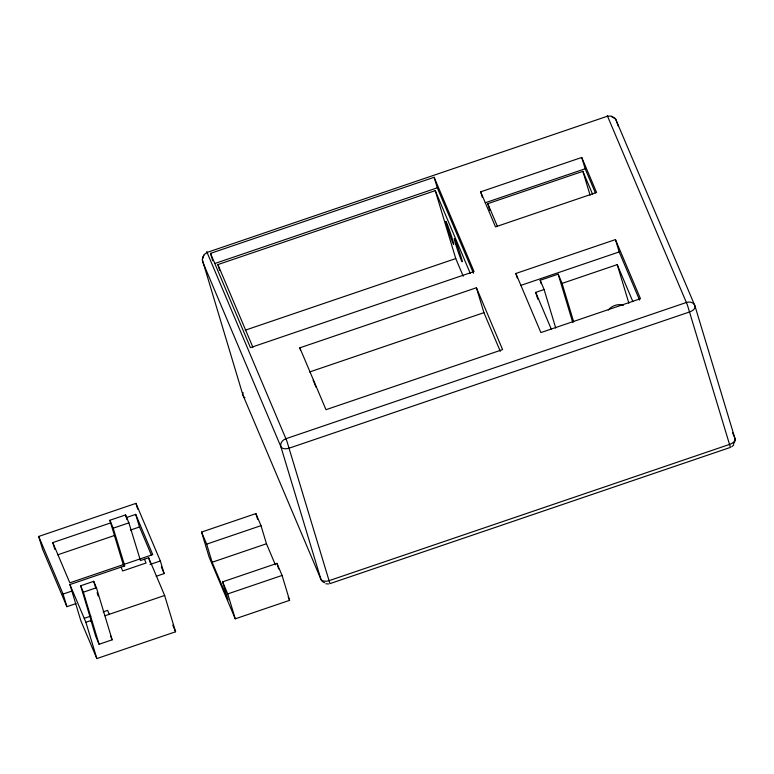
<?xml version="1.0" encoding="UTF-8"?>
<svg xmlns="http://www.w3.org/2000/svg" width="774" height="774" viewBox="0 0 774 774"><rect width="100%" height="100%" fill="white"/><g stroke="black" fill="none" stroke-linecap="round" stroke-linejoin="round"><path stroke-width="1.16" d="M207.006 252.788L206.842 251.966M206.861 251.985L286.815 440.909L329.966 583.635L730.433 447.391L687.351 304.83L607.329 115.732L607.484 116.545M203.194 256.697L202.488 259.106A5.969 5.428 -16.7 0 0 202.449 260.228L242.939 395.117L320.862 579.146A7.189 5.902 -22.9 0 0 324.703 582.687M203.262 256.533L203.959 255.43M733.771 445.002L731.701 446.821M210.518 253.379L434.127 177.294L474.036 271.558L250.428 347.632L210.518 253.379L212.744 260.741M214.833 263.508L437.3 187.821L473.456 273.212M219.632 270.349L217.9 264.592L435.249 190.636L470.302 273.416M480.673 191.836L581.738 157.451L596.57 192.484L495.505 226.869L480.673 191.836L482.376 197.496M485.23 202.778L585.163 168.78L595.361 192.861M489.855 210.509L487.794 203.668L582.89 171.325L592.603 194.255M245.271 330.179L455.76 258.574L463.239 276.231M515.852 273.474L615.446 239.592L640.475 298.696L540.881 332.578L515.852 273.474L517.206 277.963M299.819 347.836L476.416 287.754L502.597 349.606L325.999 409.688L299.819 347.836L300.496 350.1M520.728 285.432L619.181 251.937L639.566 300.099M541.229 283.71L540.184 280.275L558.16 274.16L562.069 283.4L573.718 321.965M537.775 299.17L535.714 292.369L544.103 289.515L555.742 328.079M562.069 283.4L617.226 264.631L632.909 301.676M309.61 371.975L483.934 312.667L500.304 351.319M76.055 603.556L66.903 606.671L42.502 549.056L38.7 536.45L135.953 503.361L160.344 560.976L164.146 573.582L156.145 576.311M109.85 520.273L125.533 514.942L128.89 522.856L140.452 560.54L148.656 557.754L164.63 595.477L175.592 631.778L96.847 658.568L80.873 620.845L69.912 584.544L124.769 565.881L113.207 528.187L109.85 520.273L123.83 566.558M54.857 549.463L52.787 542.593L110.711 522.885M126.607 517.477L135.692 514.381L152.73 554.619L124.121 564.362M113.207 528.187L128.89 522.856M57.721 554.813L114.513 535.492M130.419 530.084L139.504 526.988L151.472 555.268M201.559 532.077L206.668 544.141L212.134 562.253L228.098 599.966L222.631 581.855L276.966 563.366L282.075 575.43L289.602 600.343L235.257 618.823L209.077 556.98L201.559 532.077L255.894 513.588L261.002 525.652L266.469 543.764L275.399 564.846M123.201 564.672L69.824 582.832L52.787 542.593M90.964 620.535L91.564 621.957L80.641 585.783L93.722 581.332L96.431 587.747L112.153 639.817L99.082 644.258L95.763 636.441L90.964 620.535L85.885 622.267L69.912 584.544M206.668 544.141L261.002 525.652M38.7 536.45L63.091 594.064L72.243 590.949M150.05 564.478L160.344 560.976M80.641 585.783L83.36 592.197L96.431 587.747M212.134 562.253L266.469 543.764M84.221 618.339L90.906 616.065M103.155 611.895L107.605 610.376L109.269 614.304M105.09 615.736L164.63 595.477M222.631 581.855L227.74 593.919L282.075 575.43M328.602 583.954L325.835 583.789M611.837 116.864L612.94 117.29M613.405 117.542L615.059 118.751A5.969 5.437 -11.6 0 1 615.833 119.583L694.926 305.817L734.913 438.278A7.189 5.902 -22.9 0 1 733.268 444.063M732.572 432.734L734.913 438.278A7.189 4.083 -16.8 0 1 729.718 444.363L329.25 580.606A7.189 4.083 -16.8 0 1 320.862 579.146L280.865 446.685L202.836 262.27M540.184 280.275L544.103 289.515M535.714 292.369L551.398 329.405M487.794 203.668L497.508 226.608M217.9 264.592L252.943 347.371M288.199 597.025L289.602 600.343M161.34 566.936L164.146 573.582M172.776 625.121L175.592 631.778M144.448 559.186L146.063 563.008L122.679 570.97L121.063 567.139M110.498 635.899L112.153 639.817M618.397 126.394L615.804 119.351A5.969 5.95 -55.5 0 0 615.04 118.403L611.479 116.129L607.687 116.129L207.074 252.421L203.92 254.791L202.469 258.758A5.969 5.95 -61.6 0 0 202.42 259.987L202.836 262.222M615.446 239.592L619.181 251.937M617.226 264.631L628.875 303.205M581.738 157.451L585.163 168.78M582.89 171.325L590.107 195.242M558.16 274.16L572.692 322.284M476.416 287.754L483.934 312.667M434.127 177.294L437.3 187.821M435.249 190.636L455.76 258.574M276.966 563.366L278.679 569.025M255.894 513.588L257.607 519.248M227.74 593.919L235.257 618.823M135.953 503.361L137.685 509.099M135.692 514.381L139.504 526.988M148.656 557.754L150.03 562.292M125.533 514.942L126.936 519.567M93.722 581.332L95.763 588.114M97.127 592.642L98.153 596.028M83.36 592.197L99.082 644.258M85.885 622.267L96.847 658.568M63.091 594.064L66.903 606.671M608.277 310.084A12.239 10.052 -22.9 0 1 623.467 305.256M313.112 380.218A12.2 0.61 71.2 0 1 315.869 386.971M243.181 392.679A7.189 4.083 -16.8 0 0 242.939 395.117A7.189 5.902 -22.9 0 0 244.981 397.836M686.422 302.47L285.954 438.713A7.189 5.902 -22.9 0 0 280.865 446.685A7.189 4.083 -16.8 0 0 289.253 448.146L689.731 311.903A7.189 4.083 -16.8 0 0 694.926 305.817A7.189 5.902 -22.9 0 0 686.422 302.47M455.712 244.332A12.2 0.61 71.2 0 0 462.175 261.747A12.2 0.61 71.2 0 0 456.892 244.497A12.2 0.61 71.2 0 0 455.712 244.332M447.237 227.092A12.2 0.61 71.2 0 0 453.67 244.42A12.2 0.61 71.2 0 0 448.349 227.082A12.2 0.61 71.2 0 0 447.237 227.092"/></g></svg>
